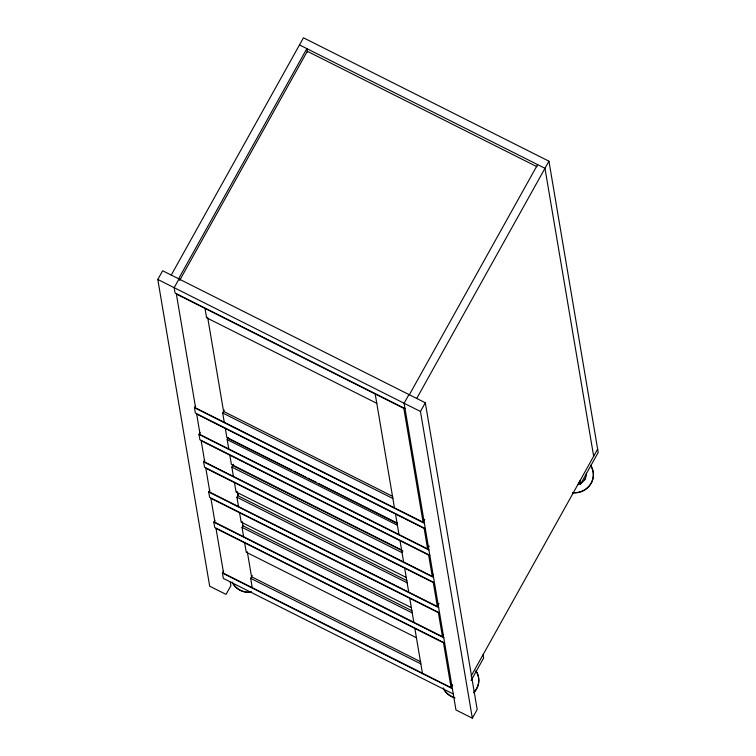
<?xml version="1.0" encoding="UTF-8"?>
<svg xmlns="http://www.w3.org/2000/svg" width="756" height="756" viewBox="0 0 756 756"><rect width="100%" height="100%" fill="white"/><g stroke="black" fill="none" stroke-linecap="round" stroke-linejoin="round"><path stroke-width="1.13" d="M584.757 479.805L585.068 479.02M230.296 582.215L230.892 585.702L226.044 594.405L209.677 586.174L157.796 279.455L162.644 270.752L425.316 402.778L477.187 709.497L472.339 718.2L455.972 709.978L404.101 403.25L408.949 394.556M171.243 275.071L303.458 37.8L548.941 161.189L598.204 452.438L580.57 484.076L578.472 483.018M178.605 278.775L306.86 48.62L307.446 52.107M179.011 278.983L174.163 287.686L175.071 293.016L404.999 408.59M179.626 280.419L307.305 51.285L537.006 166.745M425.297 528.614L195.369 413.041L194.462 407.701L195.539 405.774M429.814 555.282L199.877 439.709L198.979 434.369L200.056 432.441M224.267 422.311L222.689 412.984L224.305 410.083M434.454 582.753L204.526 467.18L203.619 461.85L204.696 459.913M228.775 448.988L227.197 439.652L228.274 437.715M439.557 612.889L209.62 497.316L208.722 491.986L209.799 490.049M233.424 476.46L231.846 467.123L233.462 464.222M444.651 643.025L214.723 527.461L213.816 522.122L214.893 520.185M238.518 506.596L236.94 497.259L238.556 494.358M243.621 536.732L242.033 527.395L243.111 525.467M453.269 693.97L223.332 578.397L222.434 573.067L223.511 571.13M252.23 587.677L250.652 578.34L252.268 575.439M409.355 394.764L537.611 164.6M416.717 398.459L548.941 161.189M472.339 718.2L420.468 411.481L425.316 402.778M423.105 522.254L403.846 408.372L176.365 294.037L195.624 407.919L423.105 522.254L424.721 519.363M427.612 548.932L424.144 528.397L196.664 414.052L200.132 434.587L427.612 548.932L429.228 546.03M432.262 576.403L428.652 555.065L201.172 440.729L204.781 462.058L432.262 576.403L433.339 574.465M437.355 606.539L433.301 582.536L205.821 468.2L209.875 492.203L437.355 606.539L438.971 603.638M442.458 636.675L438.395 612.672L210.915 498.336L214.978 522.339L442.458 636.675L443.536 634.747M451.077 687.62L443.498 642.808L216.018 528.472L223.596 573.284L451.077 687.62L452.693 684.719M471.101 676.176L597.637 449.102M471.101 680.523L483.613 658.079L483.046 654.743M299.489 44.916L544.972 168.304L593.668 456.218M157.796 279.455L420.468 411.481M376.781 403.317L206.577 317.766L204.999 308.429M392.714 496.418L223.568 411.396L207.654 317.34M222.689 412.984L392.884 498.525M194.462 407.701L424.399 523.275M228.076 438.074L292.166 470.279M294.264 471.338L305.821 477.149M307.928 478.198L316.329 482.432M318.427 483.481L397.231 523.086M397.08 523.332L226.885 437.781L225.297 428.454M227.197 439.652L397.401 525.203M198.979 434.369L428.907 549.943M401.597 549.999L231.393 464.458L229.815 455.121M232.725 465.545L402.929 551.086M231.846 467.123L402.041 552.674M203.619 461.85L433.557 577.414M406.237 577.471L236.042 491.929L234.454 482.593M406.974 580.702L237.819 495.681L237.1 491.409M236.94 497.259L407.144 582.81M208.722 491.986L438.65 607.559M411.34 607.616L241.136 522.065L239.557 512.729M412.067 610.839L242.922 525.817L242.194 521.545M242.033 527.395L412.237 612.946M213.816 522.122L443.753 637.695M416.433 637.752L246.229 552.201L244.651 542.865M420.686 661.783L251.54 576.762L247.306 551.757M250.652 578.34L420.856 663.891M222.434 573.067L452.371 688.64M580.003 480.74L580.57 484.076M375.203 393.98L394.462 507.862M395.501 513.995L398.979 534.539M400.009 540.672L403.619 562.01M404.658 568.143L408.722 592.146M409.761 598.279L413.815 622.282M414.855 628.416L422.434 673.227M590.587 465.242A18.607 17.804 -9.6 0 1 590.653 483.868A18.607 17.804 -9.6 0 1 573.379 492.628M590.634 465.498A18.607 17.804 -9.6 0 1 590.445 484.53A18.607 17.804 -9.6 0 1 572.453 492.799M586.486 473.256A11.907 11.397 -9.6 0 1 578.009 484.634M476.006 670.884A18.607 17.804 -9.6 0 1 473.71 692.505M454.044 697.382A18.607 17.804 -9.6 0 1 443.233 688.007M476.044 671.139A18.607 17.804 -9.6 0 1 473.757 692.77M455.017 697.911A18.607 17.804 -9.6 0 1 443.271 688.272M251.597 592.241A18.607 17.804 -9.6 0 1 232.158 582.158M251.559 591.986A18.607 17.804 -9.6 0 1 233.254 583.944"/></g></svg>
